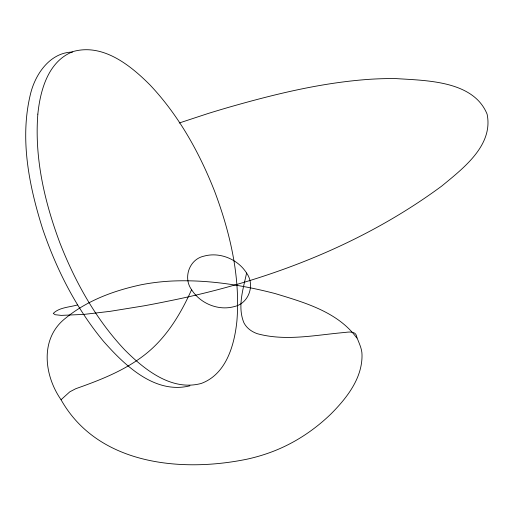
<?xml version="1.0" encoding="UTF-8"?>
<svg xmlns="http://www.w3.org/2000/svg" width="514" height="514" viewBox="0 0 514 514"><rect width="100%" height="100%" fill="white"/><g stroke="black" fill="none" stroke-linecap="round" stroke-linejoin="round"><path stroke-width="0.77" d="M246.579 273.043C255.278 284.929 248.885 303.504 234.223 306.588C218.399 311.047 200.261 303.523 191.581 289.697C182.881 277.811 189.274 259.242 203.936 256.152C219.761 251.693 237.898 259.223 246.579 273.043C243.206 289.041 237.339 306.55 243.803 322.516A99.176 44.037 -31.3 0 0 257.244 333.682C285.476 341.463 315.185 335.089 343.731 332.564C347.207 332.224 350.985 331.376 354.281 332.95C355.688 333.714 356.498 335.231 356.71 336.779C358.701 342.639 362.042 348.389 362.017 354.904C362.383 378.278 346.744 398.054 331.087 413.834C315.018 429.408 296.109 442.136 275.318 450.508A240.211 168.367 29.6 0 1 246.919 459.201C180.915 472.739 97.641 464.797 61.05 399.731C43.87 375.053 39.572 337.968 65.991 317.851C87.438 300.337 114.237 290.551 141.054 284.795A240.211 168.367 29.6 0 1 172.434 281.017C207.078 279.545 241.721 284.878 275.183 293.578C304.596 302.521 337.891 311.921 356.812 338.026M191.581 289.697C180.883 313.604 166.954 336.856 146.336 353.523C125.667 370.209 100.571 379.955 75.77 388.706L69.795 391.829L61.05 399.731M179.213 123.007L208.176 113.478A795.402 353.163 -31.3 0 1 228.473 107.381C274.778 94.113 321.957 82.542 370.157 79.265A435.493 193.36 -31.3 0 1 395.921 78.591C426.286 80.602 473.439 80.537 487.105 114.153C493.575 145.468 462.992 168.496 441.854 185.984C361.233 245.538 265.455 281.749 167.66 301.23A827.842 367.568 -31.3 0 1 143.843 305.862L109.99 311.356L84.058 314.388L61.224 315.39L55.146 314.703L53.263 313.418C59.335 307.321 69.621 307.263 77.678 304.886M189.942 385.802C154.971 394.527 124.908 365.505 103.693 341.527C76.207 308.458 56.456 269.516 42.662 228.936C28.925 185.445 19.384 138.022 30.763 92.905C35.839 73.309 50.411 52.473 72.532 52.042M37.843 114.134C34.354 158.216 44.66 202.246 60.048 243.308C75.301 282.147 95.983 319.432 124.767 349.918C144.383 369.605 171.637 391.52 201.315 383.431C226.417 374.096 234.519 344.817 236.928 320.742C240.417 276.654 230.111 232.624 214.723 191.568C199.471 152.722 178.788 115.444 150.004 84.951C130.389 65.265 103.128 43.349 73.457 51.439C48.355 60.774 40.253 90.053 37.843 114.134"/></g></svg>
